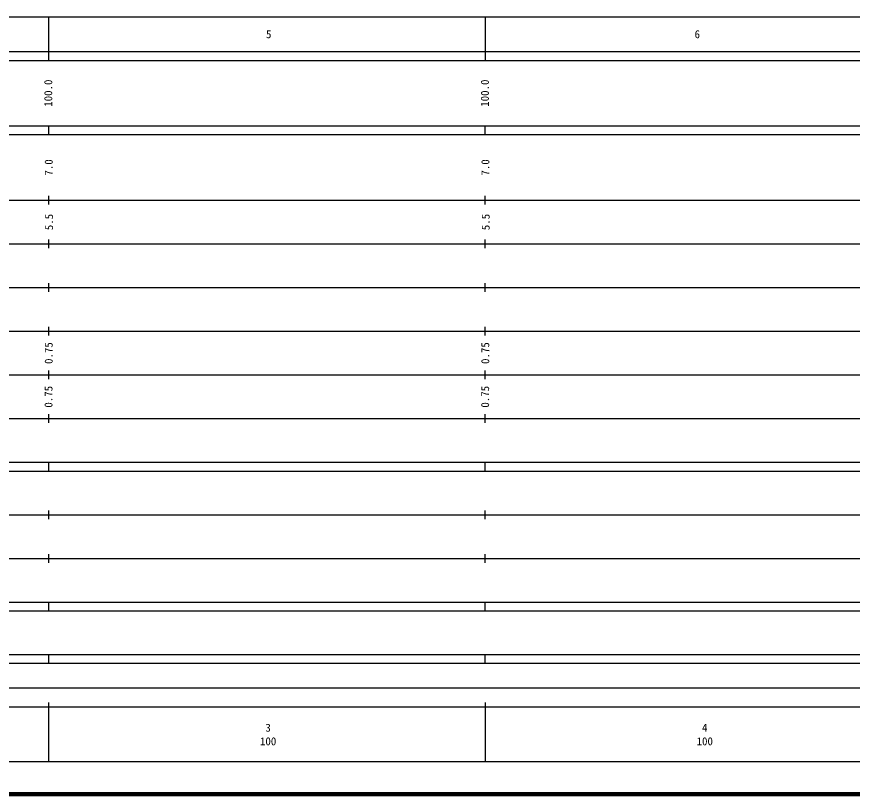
# Model space of a CAD drawing. Units: millimetres on the paper, enlarged 1000 times. Extents: x 40000 to 680000, y 20000 to 380000.
# Drawn here: x 260705 to 452080, y 20000 to 198000 of the extents above; entities that cross this region are included whole.
import ezdxf
from ezdxf.enums import TextEntityAlignment as Align

# ---------------------------------------------------------------- set-up
doc = ezdxf.new("R2010")
doc.units = ezdxf.units.MM
doc.header["$LTSCALE"] = 1000
doc.layers.add('M-TTL', color=2, linetype='Continuous', lineweight=140)
doc.layers.add('M-TTL-BAND', color=7, linetype='Continuous', lineweight=25)
doc.styles.add('ＭＳ ゴシック', font='')
doc.styles.get('ＭＳ ゴシック').set_extended_font_data('MS Gothic')

msp = doc.modelspace()

# ---------------------------------------------------------------- linework, layer by layer
at = {"layer": 'M-TTL'}
msp.add_line((40000, 20000), (680000, 20000), dxfattribs=at)
at = {"layer": 'M-TTL-BAND'}
for p, q in [((68000, 198000), (579000, 198000)), ((268000, 198000), (268000, 188000)), ((368000, 198000), (368000, 188000)), ((40000, 190000), (579000, 190000)), ((40000, 188000), (579000, 188000)), ((40000, 173000), (579000, 173000)), ((268000, 173000), (268000, 171000)), ((368000, 171000), (368000, 173000)), ((40000, 171000), (579000, 171000)), ((268000, 157000), (268000, 155000)), ((368000, 155000), (368000, 157000)), ((40000, 156000), (579000, 156000)), ((46000, 146000), (579000, 146000)), ((268000, 147000), (268000, 145000)), ((368000, 145000), (368000, 147000)), ((52000, 136000), (579000, 136000)), ((268000, 137000), (268000, 135000)), ((368000, 135000), (368000, 137000)), ((268000, 127000), (268000, 125000)), ((368000, 125000), (368000, 127000)), ((46000, 126000), (579000, 126000)), ((268000, 117000), (268000, 115000)), ((368000, 115000), (368000, 117000)), ((52000, 116000), (579000, 116000)), ((46000, 106000), (579000, 106000)), ((268000, 107000), (268000, 105000)), ((368000, 105000), (368000, 107000)), ((40000, 96000), (579000, 96000)), ((268000, 96000), (268000, 94000)), ((368000, 94000), (368000, 96000)), ((40000, 94000), (579000, 94000)), ((268000, 85000), (268000, 83000)), ((368000, 83000), (368000, 85000)), ((49000, 84000), (579000, 84000)), ((268000, 75000), (268000, 73000)), ((368000, 73000), (368000, 75000)), ((40000, 74000), (579000, 74000)), ((40000, 64000), (579000, 64000)), ((268000, 64000), (268000, 62000)), ((368000, 62000), (368000, 64000)), ((40000, 62000), (579000, 62000)), ((40000, 52000), (579000, 52000)), ((268000, 52000), (268000, 50000)), ((368000, 50000), (368000, 52000)), ((40000, 50000), (579000, 50000)), ((70805, 44406), (570977, 44406)), ((268000, 41000), (268000, 27500)), ((368000, 41000), (368000, 27500)), ((40000, 40000), (579000, 40000)), ((68000, 27500), (579000, 27500))]:
    msp.add_line(p, q, dxfattribs=at)

# ---------------------------------------------------------------- texts
at = {"layer": 'M-TTL-BAND', "style": 'ＭＳ ゴシック'}
for s, p in [('5', (318419, 194000)), ('6', (416583, 194000)), ('3', (318288, 35238)), ('4', (418288, 35238)), ('100', (318288, 32131)), ('100', (418288, 32131))]:
    msp.add_text(s, height=1833, dxfattribs=at).set_placement(p, align=Align.MIDDLE_CENTER)
for s, p in [('100.0', (267922, 180500)), ('100.0', (367922, 180500)), ('7.0', (268028, 163500)), ('7.0', (368028, 163500)), ('5.5', (268110, 151000)), ('5.5', (368110, 151000)), ('0.75', (268014, 121000)), ('0.75', (368014, 121000)), ('0.75', (267981, 111000)), ('0.75', (367981, 111000))]:
    msp.add_text(s, height=1833, rotation=90, dxfattribs=at).set_placement(p, align=Align.MIDDLE_CENTER)

doc.saveas('drawing.dxf')
